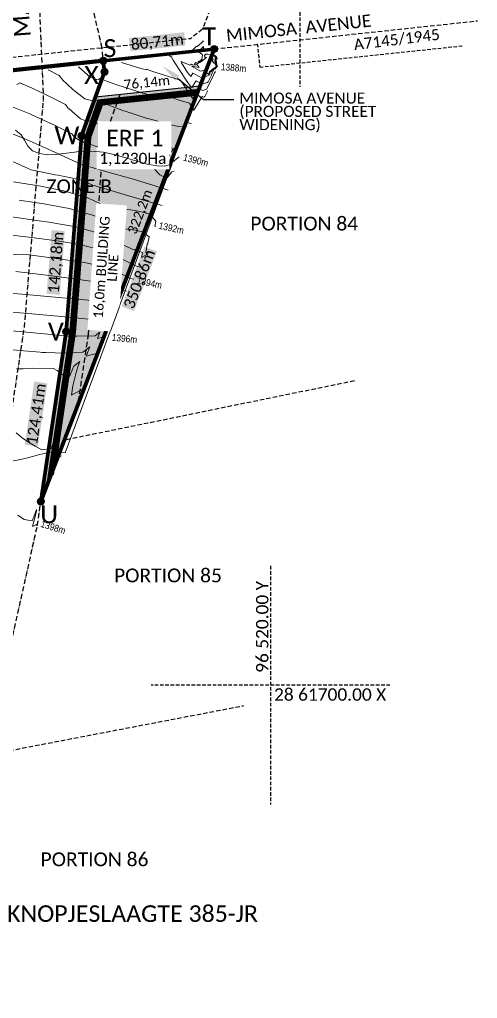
# Model space of a CAD drawing. Header units: metres. Extents: x 5688 to 19740, y -52 to 3406.
# Drawn here: x 9138 to 9469, y 2098 to 2807 of the extents above; entities that cross this region are included whole.
import ezdxf
from ezdxf import colors
from ezdxf.entities.mleader import LeaderData, LeaderLine
from ezdxf.enums import TextEntityAlignment as Align
from ezdxf.math import Vec2, Vec3

# ---------------------------------------------------------------- set-up
doc = ezdxf.new("R2010")
doc.units = ezdxf.units.M
for name, pattern in [('ACAD_ISO03W100', [30, 12, -18]), ('ACAD_ISO10W100', [18, 12, -3, 0, -3]), ('DASHED', [19.05, 12.7, -6.35]), ('DASHED0', [1, 0.5, -0.5]), ('HIDDEN', [9.525, 6.35, -3.175])]:
    doc.linetypes.add(name, pattern=pattern)
for name, color, linetype in [('AFSTANDE', 7, 'Continuous'), ('BUILDING LINE', 30, 'Continuous'), ('CENTRELINES', 7, 'Continuous'), ('Contours', 7, 'Continuous'), ('DORP', 7, 'Continuous'), ('DORPNAAM', 7, 'Continuous'), ('ERFNOMMER', 7, 'Continuous'), ('GEEN TOEGANG', 7, 'Continuous'), ('GEO', 140, 'Continuous'), ('LINES', 7, 'Continuous'), ('ONDERVERDELING', 7, 'Continuous'), ('OPPERVLAKTES', 7, 'Continuous'), ('PWV_RESERVES', 7, 'Continuous'), ('SERV', 7, 'Continuous'), ('SONERING', 7, 'Continuous'), ('STRAATNAAM', 7, 'Continuous'), ('STRAATNAME', 7, 'Continuous')]:
    doc.layers.add(name, color=color, linetype=linetype)
doc.layers.add('Sonering - Agricultural', color=7, linetype='Continuous', true_color=0x95591d)
doc.styles.add('CALIBRII', font='calibri.ttf')
doc.styles.add('MM-STANDARD', font='', dxfattribs={"height": 1})
doc.styles.add('Text_Style_1', font='calibri.ttf')
doc.styles.get('MM-STANDARD').set_extended_font_data('MM-STANDARD')
doc.dimstyles.new('$DIM_Caddie', dxfattribs={"dimtxt": 7, "dimasz": 1, "dimexe": 0, "dimexo": 0, "dimgap": 0, "dimtad": 0, "dimtoh": 1, "dimtxsty": 'Text_Style_1', "dimblk": 'OBLIQUE', "dimcen": 0, "dimse1": 1, "dimse2": 1, "dimsd1": 1, "dimsd2": 1, "dimclrd": 253, "dimclre": 253, "dimclrt": 256, "dimadec": 0, "dimazin": 0, "dimtfac": 1, "dimtmove": 0, "dimatfit": 3, "dimldrblk": 'OBLIQUE', "dimfxl": 0, "dimtfillclr": 2, "dimlwd": -3, "dimlwe": -1, "dimarcsym": 0})

# ---------------------------------------------------------------- blocks, each defined once
blk = doc.blocks.new('CONTOURS-CG')
at = {"layer": 'Contours', "color": 253, "lineweight": 9, "true_color": 0xa1a3a5}
for points, elevation in [([(33096.12, 1595.56), (33095.89, 1596.76), (33095.43, 1595.39), (33095.41, 1594.94), (33095.89, 1591.53), (33096.15, 1590.84), (33095.9, 1590.52), (33095.24, 1589.99), (33094.18, 1588.73), (33093.37, 1588.65), (33092.59, 1588), (33092.68, 1587.97), (33091.9, 1586.53), (33091.51, 1587.02), (33091.15, 1586.72), (33091.29, 1586.67), (33091.34, 1586.6), (33090.87, 1586.21), (33090.45, 1585.78), (33090.41, 1585.7), (33090.97, 1585), (33090.27, 1584.45), (33090.18, 1584.09), (33089.83, 1583.84), (33084.86, 1582.2), (33078.5, 1585.55), (33077.08, 1583.19), (33074.67, 1585.91), (33070.14, 1592.91), (33069.97, 1593.84), (33076.31, 1591.18), (33076.8, 1591.58), (33077.37, 1592.05), (33077.37, 1592.05), (33078.07, 1591.58), (33080.26, 1591.21), (33079.64, 1591.99), (33079.53, 1592.04), (33080.57, 1593.26), (33081.88, 1592.71), (33082.05, 1592.81), (33082.9, 1593.39), (33082.45, 1593.9), (33082.14, 1593.92), (33082.53, 1594.12), (33083.62, 1594.25), (33084.67, 1595.36), (33084.94, 1594.67), (33085.35, 1594.91), (33085.38, 1594.94), (33084.92, 1595.67), (33084.97, 1595.73), (33084.95, 1595.76), (33085.54, 1598.45), (33085.52, 1598.67), (33085.39, 1598.88), (33085.02, 1599.35), (33082.26, 1601.23), (33080.92, 1601.66), (33080.03, 1601.57), (33079.58, 1601.63), (33078.71, 1601.33), (33077.33, 1600.85), (33077.32, 1600.85), (33076.87, 1601.04), (33080.92, 1604.78), (33081.68, 1604.91), (33086.18, 1608.55), (33085.38, 1609.01)], 1387.5), ([(33086.15, 1604.7), (33086.15, 1604.7), (33085.82, 1601.26), (33084.41, 1601.77), (33084.21, 1601.94), (33083.3, 1602.01), (33086.15, 1604.7)], 1387.5), ([(33096.34, 1590.44), (33096.19, 1590.46), (33096.1, 1590.34), (33096.02, 1590.27), (33094.34, 1588.28), (33093.06, 1588.15), (33092.91, 1588.03), (33092.96, 1588.01), (33093.45, 1587.51), (33093.25, 1587.1), (33092.49, 1585.8), (33092.44, 1585.58), (33092.27, 1584.76), (33092.05, 1584.11), (33089.61, 1579.25), (33088.87, 1578.71), (33085.3, 1577.53), (33080.74, 1579.94), (33077.79, 1575.05), (33076.57, 1576.4), (33073.59, 1580.48), (33068.91, 1587.31), (33064.08, 1594.8), (33063.07, 1597.11), (33063.22, 1597.05), (33063.18, 1597.08), (33063.14, 1597.15), (33063.11, 1597.16), (33063.17, 1597.2), (33058.41, 1599.95), (33057.97, 1600.2)], 1388), ([(33087.13, 1597.78), (33087.2, 1597.17), (33087.39, 1596.84), (33088.33, 1596.9), (33087.01, 1595.89), (33086.17, 1595.27), (33084.91, 1594.26), (33084.69, 1594.05), (33084.09, 1593.69), (33083.45, 1593.26), (33081.83, 1592.22), (33081.41, 1592.4), (33081.08, 1592.01), (33081.11, 1591.99), (33083.03, 1589.59), (33077.45, 1590.54), (33083.46, 1587.2), (33084.42, 1586.86), (33085.16, 1587.11), (33086.03, 1587.4), (33086.03, 1587.4), (33089.73, 1584.69), (33089.97, 1584.88), (33089.84, 1585.04), (33090.53, 1586.38), (33090.8, 1586.66), (33090.75, 1586.68), (33091.85, 1587.58), (33092, 1587.39), (33092.31, 1587.96), (33092.27, 1587.97), (33093.67, 1589.14), (33094.02, 1589.17), (33094.47, 1589.71), (33095.7, 1590.7), (33095.7, 1590.71), (33095.83, 1590.87), (33095.15, 1592.7), (33094.9, 1594.48), (33094.98, 1595.87), (33095.48, 1597.39), (33094.92, 1597.93), (33092.07, 1599.28), (33091.74, 1599.3), (33091.13, 1599.04), (33089.29, 1599.33), (33087.95, 1599.34), (33087.46, 1598.85), (33086.67, 1598.55), (33087.13, 1597.78)], 1387), ([(33095.5, 1590.89), (33095.5, 1590.89), (33095.23, 1590.67), (33094.23, 1592.81), (33093.87, 1592.72), (33092.48, 1594.4), (33093.26, 1595.3), (33091.51, 1598.04), (33090.95, 1598.47), (33091.91, 1598.89), (33092.07, 1598.88), (33093.39, 1598.25), (33094.73, 1596.98), (33094.52, 1596.35), (33094.4, 1594.02), (33094.42, 1593.87), (33095.51, 1590.9), (33095.5, 1590.89)], 1386.5), ([(33077.38, 1548.77), (33077.37, 1548.77), (33074.48, 1549.73), (33074.46, 1549.74), (33074.32, 1549.81), (33073.62, 1546.44), (33068.07, 1546.85), (33062.73, 1548.15), (33057.4, 1549.52), (33052.08, 1550.93), (33046.76, 1552.38), (33043.94, 1553.15), (33029.4, 1557.87), (33028.28, 1558.29), (33010.67, 1565.06), (33007.22, 1566.3), (33006.67, 1565.95), (33005.99, 1565.51), (33005.99, 1565.51), (33000.31, 1566.96), (32995.9, 1570.26), (32991.66, 1573.79), (32987.54, 1577.5), (32984.4, 1580.43), (32981.63, 1583.92), (32981.63, 1583.92), (32973.73, 1587.8)], 1389.5), ([(33089.25, 1572.86), (33089.25, 1572.86), (33087.09, 1568.57), (33086.93, 1568.46), (33086.17, 1568.2), (33085.2, 1568.72), (33079.22, 1558.78), (33075.92, 1563.72), (33068.63, 1565.95), (33060.84, 1568.54), (33059.72, 1569.07), (33059.32, 1567.15), (33053.86, 1567.94), (33048.53, 1569.31), (33043.22, 1570.75), (33042.35, 1570.99), (33022.62, 1577.31), (33020.01, 1578.23), (33011.11, 1581.62), (33010.38, 1581.15), (33009.48, 1580.56), (33009.47, 1580.56), (33004.24, 1582.67), (32999.98, 1586.17), (32995.88, 1589.92), (32995.77, 1590.03), (32995.76, 1590.03)], 1389), ([(33026.86, 1593.33), (33040.76, 1588.82), (33045.03, 1587.86), (33045.13, 1588.34), (33047.21, 1587.34), (33049.46, 1586.59), (33069.31, 1580.54), (33069.45, 1580.48), (33078.51, 1566.91), (33082.97, 1574.33), (33085.73, 1572.87), (33087.9, 1573.58), (33088.35, 1573.91), (33093.61, 1584.37), (33093.63, 1584.45), (33093.65, 1584.54), (33093.79, 1585.21), (33094.05, 1585.65), (33094.26, 1585.96), (33094.86, 1586.6)], 1388.5), ([(33064.83, 1514.48), (33063.35, 1514), (33059.69, 1509.58), (33054.57, 1511.89), (33050.73, 1515.97), (33050.49, 1516.24), (33048.59, 1517.62), (33047.22, 1518.06), (33040.82, 1519.93), (33040.81, 1519.94), (33037.59, 1521.16), (33027.44, 1525.16), (33001.36, 1535.06), (32999.43, 1535.68), (32999.02, 1535.41), (32994.24, 1538.16), (32991.77, 1540.42), (32990.84, 1541.6), (32978.76, 1547.52), (32959.31, 1556.44), (32948.4, 1560.8)], 1390.5), ([(33068.45, 1524.81), (33068.45, 1524.81), (33062.75, 1520.25), (33059.74, 1518.91), (33058.95, 1518.66), (33058.59, 1518.22), (33057.14, 1519.27), (33059.83, 1524.07), (33060.4, 1524.45), (33064.52, 1530.98), (33061.05, 1531.81), (33045.53, 1535.32), (33038.79, 1537.5), (33036.99, 1538.18), (33025.92, 1542.43), (33003.33, 1550.99), (33002.5, 1550.46), (32997.23, 1552.5), (32992.95, 1555.98), (32988.84, 1559.71), (32988.08, 1560.42), (32986.24, 1562.76), (32986.23, 1562.76), (32972.17, 1569.9), (32962.22, 1574.53), (32953.27, 1578.45), (32951.05, 1577.27)], 1390), ([(33060.69, 1500.9), (33049.6, 1504.52), (33034.45, 1508.95), (33013.64, 1514.78), (32996.04, 1520.17), (32996.03, 1520.17), (32995.54, 1520.36), (32995.54, 1520.36), (32995.45, 1520.42), (32995.44, 1520.43), (32995.3, 1520.5), (32975.87, 1529.47), (32956.38, 1538.3), (32943.52, 1543.15)], 1391), ([(33051.38, 1474.88), (33051.38, 1474.88), (33050.84, 1474.59), (33051.58, 1478.3), (33047.33, 1483.33), (33042.05, 1484.85), (33036.64, 1485.97), (33031.15, 1486.8), (33025.6, 1487.42), (33020.01, 1487.92), (33018.78, 1488.02), (33015.15, 1489.1), (33002.98, 1495.01), (33002.97, 1495.01), (32985.15, 1500.38), (32966.96, 1503.93), (32948.64, 1506.9)], 1392), ([(33056.19, 1489.6), (33051.98, 1490.97), (33031.23, 1497.04), (33005.26, 1504.73), (32999.21, 1507.67), (32999.21, 1507.67), (32981.09, 1511.57), (32978.72, 1511.93), (32961.51, 1515.5), (32957.21, 1517.38), (32940.04, 1525.23), (32938.65, 1525.5), (32938.19, 1525.26), (32932.11, 1529.32), (32930.82, 1529.72), (32910.74, 1536.89), (32909.62, 1537.36), (32891.02, 1546.08), (32875.89, 1553.65), (32867.84, 1557.54), (32848.14, 1566.54), (32846.15, 1567.36), (32833.66, 1571.97)], 1391.5), ([(33040.56, 1445.06), (33040.55, 1445.06), (33037.58, 1445.7), (33014.26, 1457.02), (33014.26, 1457.02), (32996.25, 1461.48), (32981.89, 1463.75), (32961.68, 1466.63), (32941.42, 1468.93)], 1393.5), ([(33045.58, 1453.73), (33045.02, 1453.85), (33044.36, 1453.7), (33041.22, 1451.94), (33041.97, 1455.74), (33036.77, 1457.52), (33035.62, 1457.62), (33034.92, 1457.83), (33010.5, 1469.68), (33010.5, 1469.68), (32992.57, 1474.51), (32974.28, 1477.61), (32967.32, 1478.65), (32947.1, 1481.43)], 1393), ([(33046.34, 1455.81), (33046.34, 1455.81), (33045.74, 1454.56), (33045.58, 1454.53), (33044.8, 1455.5), (33044.45, 1455.31), (33045.43, 1461.59), (33045.86, 1462.41), (33046.78, 1467.02), (33042.12, 1470.67), (33036.72, 1471.79), (33031.18, 1472.47), (33027.2, 1472.82), (33025.03, 1473.46), (33006.74, 1482.34), (33006.74, 1482.34), (32988.87, 1487.47), (32970.63, 1490.81), (32952.74, 1493.56)], 1392.5), ([(33030.52, 1427.73), (33030.52, 1427.73), (33029.53, 1427.94), (33021.79, 1431.7), (33021.79, 1431.7), (33011.04, 1433.93), (32990.84, 1436.88), (32970.61, 1439.59), (32950.35, 1441.86)], 1394.5), ([(33035.54, 1436.4), (33035.53, 1436.4), (33033.55, 1436.82), (33018.02, 1444.36), (33018.02, 1444.36), (32999.91, 1448.32), (32996.47, 1448.84), (32976.26, 1451.77), (32956.03, 1454.33), (32938.59, 1454.03)], 1394), ([(33015.48, 1394.98), (33015.48, 1394.98), (33009.35, 1393.43), (33011.11, 1397.86), (33007.69, 1395.37), (32994.37, 1394.96), (32988.14, 1395.19), (32985.51, 1395.42), (32978.56, 1396.09), (32958.11, 1397.95), (32942.11, 1399.32)], 1396), ([(33020.49, 1407.01), (33020.49, 1407.01), (33017.41, 1406.23), (33018.29, 1408.45), (33016.58, 1407.21), (33006.78, 1407.12), (33003.04, 1407.45), (32998.02, 1407.95), (32983.4, 1409.3), (32959.2, 1411.49), (32941.23, 1413)], 1395.5), ([(33025.47, 1419.04), (33025.42, 1419.04), (33020.57, 1419.48), (33016.63, 1419.88), (33005.27, 1420.95), (32960.33, 1425.03), (32940.43, 1426.68)], 1395), ([(32983.43, 1308.35), (32983.43, 1308.35), (32976.53, 1304.78), (32977.52, 1311.71), (32979.05, 1315.91), (32979.14, 1316), (32980.14, 1320.11), (32982.1, 1328.61), (32982.55, 1330.72), (32979.42, 1323.57), (32978.12, 1319.85), (32978.11, 1319.73), (32975.91, 1313.92), (32975.65, 1313.67), (32969.08, 1312.78), (32964.24, 1315.39), (32959.56, 1318.34), (32955.02, 1321.57), (32950.57, 1324.99)], 1397.5), ([(33001.05, 1357.81), (33001.05, 1357.81), (32990.57, 1352.38), (32991.47, 1359.05), (32992.97, 1364.87), (32994.34, 1369.75), (32995.47, 1373.5), (32996.73, 1376.67), (32992.28, 1373.44), (32989.23, 1365.89), (32983.83, 1367.37), (32980.26, 1370.33), (32977.71, 1371.59), (32962.27, 1371.89), (32955.54, 1371.38), (32950.86, 1371.33)], 1397), ([(33010.47, 1382.94), (33010.47, 1382.94), (33001.28, 1380.63), (33003.92, 1387.26), (32998.8, 1383.54), (32985.48, 1382.74), (32972.15, 1383.16), (32969.5, 1383.26), (32967.99, 1383.4), (32956.09, 1384.52), (32942.99, 1385.64)], 1396.5), ([(32965.81, 1258.89), (32965.8, 1258.89), (32962.5, 1257.18), (32963.74, 1262.56), (32963.75, 1262.56), (32965.21, 1268.6), (32965.39, 1269.62), (32963.25, 1264.38), (32963.25, 1264.35), (32962.08, 1261.44), (32956.41, 1262.38), (32951.81, 1265.5)], 1398)]:
    blk.add_lwpolyline(points, dxfattribs=dict(at, elevation=elevation))
at = {"layer": 'Contours', "color": 253, "true_color": 0xa1a3a5, "style": 'MM-STANDARD', "width": 0.9}
for s, rotation, p in [('1388m', 355.3507, (33107.95, 1589.46, 1388.13)), ('1390m', 346.09292, (33080.57, 1522.46, 1389.29)), ('1392m', 347.80758, (33062.88, 1473.39, 1390.99)), ('1394m', 347.87792, (33047.05, 1433.65, 1392.95)), ('1396m', 354.5242, (33028.99, 1393.38, 1395)), ('1398m', 342.88463, (32977.4, 1256.76, 1398.46))]:
    blk.add_text(s, height=5, rotation=rotation, dxfattribs=at).set_placement(p, align=Align.MIDDLE)
blk = doc.blocks.new('*D153')
at = {"layer": 'Defpoints', "color": 0, "linetype": 'Continuous', "ltscale": 0.1, "transparency": 16777216}
for p in [(9278.69, 2785.2), (9153.26, 2457.53), (9162.28, 2454.08)]:
    blk.add_point(p, dxfattribs=at)
at = {"color": 251, "linetype": 'Continuous', "ltscale": 0.1, "true_color": 0x4e4f50, "transparency": 16777216, "insert": (9225.2, 2618.43), "char_height": 8, "attachment_point": 5, "rotation": 69.05254, "style": 'Text_Style_1', "bg_fill": 1, "box_fill_scale": 1.1, "bg_fill_color": 7, "bg_fill_true_color": 16777215, "bg_fill_transparency": 0}
blk.add_mtext('350,86m', dxfattribs=at)
blk = doc.blocks.new('_Oblique')
at = {"color": 0, "linetype": 'ByBlock', "lineweight": -2}
blk.add_line((-0.5, -0.5), (0.5, 0.5), dxfattribs=at)
blk = doc.blocks.new('*D154')
at = {"layer": 'Defpoints', "color": 0, "linetype": 'Continuous', "ltscale": 0.1, "transparency": 16777216}
for p in [(9159.72, 2582.35), (9171.6, 2580.58), (9153.26, 2457.53)]:
    blk.add_point(p, dxfattribs=at)
at = {"color": 251, "linetype": 'Continuous', "ltscale": 0.1, "true_color": 0x4e4f50, "transparency": 16777216, "insert": (9150.56, 2520.82), "char_height": 8, "attachment_point": 5, "rotation": 81.52344, "style": 'Text_Style_1', "bg_fill": 1, "box_fill_scale": 1.1, "bg_fill_color": 7, "bg_fill_true_color": 16777215, "bg_fill_transparency": 0}
blk.add_mtext('124,41m', dxfattribs=at)
blk = doc.blocks.new('*D155')
at = {"layer": 'Defpoints', "color": 0, "linetype": 'Continuous', "ltscale": 0.1, "transparency": 16777216}
for p in [(9171.97, 2723.21), (9182.71, 2722.38), (9171.68, 2580.63)]:
    blk.add_point(p, dxfattribs=at)
at = {"color": 251, "linetype": 'Continuous', "ltscale": 0.1, "true_color": 0x4e4f50, "transparency": 16777216, "insert": (9164.76, 2630.62), "char_height": 8, "attachment_point": 5, "rotation": 85.55127, "style": 'Text_Style_1', "bg_fill": 1, "box_fill_scale": 1.1, "bg_fill_color": 7, "bg_fill_true_color": 16777215, "bg_fill_transparency": 0}
blk.add_mtext('142,18m', dxfattribs=at)
blk = doc.blocks.new('GEOTECH')
at = {"layer": 'GEO', "linetype": 'Continuous', "lineweight": 15, "ltscale": 0.1}
blk.add_lwpolyline([(9134.89, 2726.41), (9138.86, 2723.17), (9141.48, 2719.2), (9143.8, 2714.93), (9147.08, 2711.44), (9152.13, 2709.45), (9158.16, 2708.68), (9164.12, 2708.8), (9169.89, 2709.46), (9175.65, 2710.35), (9181.31, 2711.08), (9186.92, 2711.32), (9192.73, 2711.07), (9198.38, 2710.42), (9204.11, 2709.37), (9209.62, 2707.96), (9215.52, 2706.26), (9221.9, 2704.35), (9225.93, 2703.12), (9231.46, 2701.64), (9237.32, 2700.63), (9242.97, 2700.42), (9248.16, 2702.02), (9170.72, 2492.81), (9162.6, 2493.48), (9156.57, 2492.52), (9150.64, 2491.12), (9144.7, 2489.5), (9138.55, 2488.05), (9132.2, 2486.79)], dxfattribs=at)
at = {"layer": 'GEO', "linetype": 'Continuous', "style": 'CALIBRII'}
blk.add_text('ZONE B', height=10, dxfattribs=at).set_placement((9180.95, 2685.83), align=Align.MIDDLE_CENTER)
blk = doc.blocks.new('*D217')
at = {"layer": 'Defpoints', "color": 0, "linetype": 'Continuous', "ltscale": 0.1, "transparency": 16777216}
for p in [(9277.77, 2793.93), (9278.69, 2785.2), (9198.43, 2776.74)]:
    blk.add_point(p, dxfattribs=at)
at = {"color": 251, "linetype": 'Continuous', "ltscale": 0.1, "true_color": 0x4e4f50, "transparency": 16777216, "insert": (9237.58, 2789.69), "char_height": 8, "attachment_point": 5, "rotation": 6.01234, "style": 'Text_Style_1', "bg_fill": 1, "box_fill_scale": 1.1, "bg_fill_color": 7, "bg_fill_true_color": 16777215, "bg_fill_transparency": 0}
blk.add_mtext('80,71m', dxfattribs=at)
blk = doc.blocks.new('*D218')
at = {"layer": 'Defpoints', "color": 0, "linetype": 'Continuous', "ltscale": 0.1, "transparency": 16777216}
for p in [(9267.83, 2764.34), (9268.45, 2758.44), (9192.73, 2750.46)]:
    blk.add_point(p, dxfattribs=at)
at = {"layer": 'AFSTANDE', "color": 251, "linetype": 'Continuous', "ltscale": 0.1, "true_color": 0x4e4f50, "transparency": 16777216, "insert": (9229.97, 2760.35), "char_height": 7, "attachment_point": 5, "rotation": 6.01569, "style": 'Text_Style_1'}
blk.add_mtext('76,14m', dxfattribs=at)
blk = doc.blocks.new('*D219')
at = {"layer": 'Defpoints', "color": 0, "linetype": 'Continuous', "ltscale": 0.1, "transparency": 16777216}
for p in [(9268.45, 2758.44), (9146.3, 2460.19), (9153.26, 2457.53)]:
    blk.add_point(p, dxfattribs=at)
at = {"layer": 'AFSTANDE', "color": 251, "linetype": 'Continuous', "ltscale": 0.1, "true_color": 0x4e4f50, "transparency": 16777216, "insert": (9225.54, 2667.19), "char_height": 7, "attachment_point": 5, "rotation": 69.05254, "style": 'Text_Style_1'}
blk.add_mtext('322,2m', dxfattribs=at)

msp = doc.modelspace()

# ---------------------------------------------------------------- hatches: boundary and pattern name
at = {"linetype": 'Continuous', "lineweight": 9, "true_color": 0xffffff}
h = msp.add_hatch(color=7, dxfattribs=at)
h.dxf.hatch_style = 1
edge = h.paths.add_edge_path()
edge.add_arc((9278.694, 2785.199), 2.611, 0, 180)
edge.add_arc((9278.694, 2785.199), 2.611, 180, 360)
h = msp.add_hatch(color=7, dxfattribs=at)
h.dxf.hatch_style = 1
edge = h.paths.add_edge_path()
edge.add_arc((9198.425, 2776.745), 2.611, 0, 180)
edge.add_arc((9198.425, 2776.745), 2.611, 180, 360)
h = msp.add_hatch(color=7, dxfattribs=at)
h.dxf.hatch_style = 1
edge = h.paths.add_edge_path()
edge.add_arc((9199.229, 2768.694), 2.611, 0, 180)
edge.add_arc((9199.229, 2768.694), 2.611, 180, 360)
h = msp.add_hatch(color=7, dxfattribs=at)
h.dxf.hatch_style = 1
edge = h.paths.add_edge_path()
edge.add_arc((9182.711, 2722.377), 2.611, 0, 180)
edge.add_arc((9182.711, 2722.377), 2.611, 180, 360)
h = msp.add_hatch(color=7, dxfattribs=at)
h.dxf.hatch_style = 1
edge = h.paths.add_edge_path()
edge.add_arc((9171.596, 2580.579), 2.611, 0, 180)
edge.add_arc((9171.596, 2580.579), 2.611, 180, 360)
h = msp.add_hatch(color=7, dxfattribs=at)
h.dxf.hatch_style = 1
edge = h.paths.add_edge_path()
edge.add_arc((9153.258, 2457.53), 2.611, 0, 180)
edge.add_arc((9153.258, 2457.53), 2.611, 180, 360)
at = {"layer": 'SONERING', "linetype": 'Continuous', "ltscale": 0.1, "true_color": 0xffffff}
h = msp.add_hatch(color=7, dxfattribs=at)
h.dxf.hatch_style = 1
h.paths.add_polyline_path([(9178.059, 2579.845), (9189.124, 2721.007), (9197.474, 2744.423), (9265.842, 2751.627), (9267.447, 2755.819), (9194.552, 2748.137), (9185.177, 2721.85), (9174.082, 2580.296), (9157.397, 2468.342), (9164.019, 2485.641)])
at = {"layer": 'Sonering - Agricultural', "linetype": 'Continuous', "lineweight": 35, "ltscale": 0.08}
h = msp.add_hatch(color=256, dxfattribs=at)
h.dxf.hatch_style = 1
h.paths.add_polyline_path([(9268.449, 2758.438), (9192.726, 2750.458), (9182.711, 2722.377), (9171.596, 2580.579), (9153.258, 2457.53)])

# ---------------------------------------------------------------- linework, layer by layer
at = {"color": 251, "linetype": 'DASHED0', "ltscale": 3, "true_color": 0x515152, "const_width": 3}
msp.add_lwpolyline([(9107.242, 2767.141), (9198.425, 2776.745)], dxfattribs=at)
at = {"color": 7, "linetype": 'Continuous', "lineweight": 9}
for centre in [(9278.694, 2785.199), (9198.425, 2776.745), (9199.229, 2768.694), (9182.711, 2722.377), (9171.596, 2580.579), (9153.258, 2457.53)]:
    msp.add_circle(centre, 2.611, dxfattribs=at)
at = {"layer": 'AFSTANDE', "color": 30, "linetype": 'DASHED', "ltscale": 0.2, "true_color": 0xf8991e}
for p, q in [((9340.521, 2910.903), (9340.521, 2738.103)), ((9319.449, 2410.903), (9319.449, 2238.103)), ((9405.849, 2324.503), (9233.049, 2324.503))]:
    msp.add_line(p, q, dxfattribs=at)
at = {"layer": 'BUILDING LINE', "linetype": 'DASHED', "lineweight": 30, "ltscale": 0.3}
msp.add_lwpolyline([(9210.376, 2752.318), (9198.496, 2719.006), (9187.504, 2578.772), (9179.747, 2526.727)], dxfattribs=at)
at = {"layer": 'CENTRELINES', "color": 251, "linetype": 'ACAD_ISO10W100', "ltscale": 0.3, "true_color": 0x636466, "flags": 128}
msp.add_lwpolyline([(9121.389, 3162.307), (9125.192, 3142.126), (9135.868, 3062.78), (9146.056, 2963.58), (9154.981, 2749.281), (9141.158, 2584.353), (9120.496, 2445.944), (9090.231, 2309.29), (9050.461, 2174.989), (8997.135, 2033.909), (8860.86, 1710.44), (8827.957, 1651.575), (8765.999, 1485.201), (8558.037, 991.86), (8518.188, 900.211), (8480.225, 787.693), (8455.144, 690.894), (8436.634, 592.555), (8424.683, 492.98), (8420.386, 425.866), (8419.951, 399.383)], dxfattribs=at)
at = {"layer": 'GEEN TOEGANG', "color": 18, "linetype": 'ACAD_ISO03W100', "lineweight": 30, "ltscale": 0.2, "true_color": 0x000000, "const_width": 4, "flags": 128}
msp.add_lwpolyline([(9266.644, 2753.723), (9196.013, 2746.28), (9187.151, 2721.429), (9176.07, 2580.07), (9160.708, 2476.992)], dxfattribs=at)
at = {"layer": 'LINES', "color": 251, "linetype": 'HIDDEN', "ltscale": 0.5, "true_color": 0x636466}
for p, q in [((9296.043, 2866.635), (9270.07, 2799.366)), ((9278.694, 2785.199), (9469.149, 2805.585)), ((8767.463, 2740.83), (9261.66, 2792.92)), ((9270.07, 2799.366), (9261.66, 2792.92)), ((9380.152, 2544.901), (9170.256, 2501.933)), ((9111.663, 2273.644), (9299.868, 2309.738))]:
    msp.add_line(p, q, dxfattribs=at)
at = {"layer": 'ONDERVERDELING', "linetype": 'Continuous', "ltscale": 0.08}
msp.add_line((9192.726, 2750.458), (9268.449, 2758.438), dxfattribs=at)
at = {"layer": 'PWV_RESERVES', "color": 251, "linetype": 'ACAD_ISO10W100', "ltscale": 0.3, "true_color": 0x636466}
msp.add_lwpolyline([(8582.205, 970.711), (8802.286, 1492.513), (8839.425, 1541.977), (8860.704, 1592.653), (8870.195, 1653.781), (9025.139, 2021.094), (9044.737, 2069.541), (9074.363, 2105.206), (9079.566, 2119.655), (9079.444, 2164.965), (9119.868, 2301.318), (9150.652, 2440.042), (9171.596, 2580.579), (9182.711, 2722.377), (9199.229, 2768.694), (9197.492, 2786.084), (9184.342, 2844.156), (9177.017, 2986.158), (9159.762, 3127.191), (9152.559, 3167.142)], dxfattribs=at)
at = {"layer": 'SERV', "color": 251, "linetype": 'DASHED', "ltscale": 0.2, "true_color": 0x636466}
for p, q in [((9309.868, 2788.944), (9311.656, 2772.038)), ((9311.656, 2772.038), (9458.834, 2787.591))]:
    msp.add_line(p, q, dxfattribs=at)

# ---------------------------------------------------------------- block references
at = {"layer": 'Contours', "color": 215, "linetype": 'Continuous', "true_color": 0xa953a0}
msp.add_blockref('CONTOURS-CG', (-23815.222, 1182.208), dxfattribs=at)

# ---------------------------------------------------------------- texts
at = {"layer": 'AFSTANDE', "color": 30, "linetype": 'Continuous', "true_color": 0xf8991e, "style": 'CALIBRII'}
msp.add_text('96 520.00 Y', height=9, rotation=90, dxfattribs=at).set_placement((9313.4, 2366.798), align=Align.MIDDLE_CENTER)
msp.add_text('28 61700.00 X', height=9, dxfattribs=at).set_placement((9362.555, 2317.84), align=Align.MIDDLE_CENTER)
at = {"layer": 'DORP', "linetype": 'Continuous', "style": 'CALIBRII'}
for s, p in [('T', (9275.105, 2794.322)), ('S', (9203.228, 2785.821)), ('X', (9189.833, 2766.418)), ('W', (9172.076, 2722.591)), ('V', (9164.091, 2580.501)), ('U', (9159.214, 2448.302))]:
    msp.add_text(s, height=13, rotation=360, dxfattribs=at).set_placement(p, align=Align.MIDDLE_CENTER)
at = {"layer": 'DORPNAAM', "color": 251, "linetype": 'Continuous', "true_color": 0x636466, "style": 'CALIBRII'}
msp.add_text('KNOPJESLAAGTE 385-JR', height=12, dxfattribs=at).set_placement((9219.564, 2159.207), align=Align.MIDDLE_CENTER)
at = {"layer": 'ERFNOMMER', "color": 251, "linetype": 'Continuous', "true_color": 0x636466, "style": 'CALIBRII'}
for s, p in [('PORTION 84', (9343.833, 2658.796)), ('PORTION 85', (9245.224, 2404.054)), ('PORTION 86', (9192.057, 2198.514))]:
    msp.add_text(s, height=10, dxfattribs=at).set_placement(p, align=Align.MIDDLE_CENTER)
at = {"layer": 'SERV', "color": 251, "linetype": 'Continuous', "true_color": 0x636466, "style": 'CALIBRII'}
msp.add_text('A7145/1945', height=8, rotation=7, dxfattribs=at).set_placement((9410.787, 2792.146), align=Align.MIDDLE_CENTER)
at = {"layer": 'STRAATNAAM', "color": 251, "linetype": 'Continuous', "true_color": 0x636466, "style": 'CALIBRII'}
msp.add_text('MIMOSA  AVENUE', height=9, rotation=6, dxfattribs=at).set_placement((9339.795, 2800.402), align=Align.MIDDLE_CENTER)

# ---------------------------------------------------------------- dimensions: what is measured, and where the dimension line sits
at = {"color": 1, "linetype": 'Continuous', "ltscale": 0.1}
for base, p1, p2, angle, override, picture, middle in [((9277.775, 2793.926), (9198.425, 2776.745), (9278.694, 2785.199), 6.012344, {"dimtxt": 8, "dimpost": '<>m', "dimtfill": 2, "dimtfillclr": 7}, '*D217', (9237.577, 2789.693)), ((9171.965, 2723.213), (9171.683, 2580.629), (9182.711, 2722.377), 85.551273, {"dimtxt": 8, "dimdsep": 44, "dimpost": '<>m', "dimclrt": 251, "dimtfill": 2, "dimtfillclr": 7}, '*D155', (9164.762, 2630.625))]:
    dim = msp.add_linear_dim(base=base, p1=p1, p2=p2, angle=angle, dimstyle='$DIM_Caddie', override=override, dxfattribs=at)
    dim.commit()
    dim.dimension.update_dxf_attribs({"geometry": picture, "text_midpoint": middle, "dimtype": 161})
dim = msp.add_aligned_dim(p1=(9153.258, 2457.53), p2=(9171.596, 2580.579), distance=12.003, dimstyle='$DIM_Caddie', override={"dimtxt": 8, "dimdsep": 44, "dimpost": '<>m', "dimclrt": 251, "dimtfill": 2, "dimtfillclr": 7}, dxfattribs=at)
dim.commit()
dim.dimension.update_dxf_attribs({"geometry": '*D154', "text_midpoint": (9150.555, 2520.824)})

# ---------------------------------------------------------------- next in the draw order: texts
at = {"layer": 'ERFNOMMER', "linetype": 'Continuous', "insert": (9221.192, 2720.723, 2806), "char_height": 12, "width": 41.04923, "attachment_point": 5, "style": 'CALIBRII', "bg_fill": 2}
msp.add_mtext('ERF 1', dxfattribs=at)
at = {"layer": 'STRAATNAME', "color": 251, "linetype": 'Continuous', "true_color": 0x636466, "insert": (9146.162, 2793.382), "char_height": 12, "width": 132.66462, "attachment_point": 7, "rotation": 94.249838, "style": 'Text_Style_1', "bg_fill": 3, "box_fill_scale": 1, "bg_fill_color": 256, "bg_fill_transparency": 0}
msp.add_mtext('\\pi0.85385;MAIN ROAD M26', dxfattribs=at)

# ---------------------------------------------------------------- next in the draw order: linework, layer by layer
at = {"linetype": 'Continuous', "lineweight": 100, "ltscale": 0.1}
msp.add_lwpolyline([(9198.425, 2776.745), (9199.229, 2768.694), (9182.711, 2722.377), (9171.596, 2580.579), (9153.258, 2457.53), (9278.694, 2785.199), (9198.425, 2776.745)], dxfattribs=at)

# ---------------------------------------------------------------- next in the draw order: texts
at = {"layer": 'BUILDING LINE', "color": 0, "linetype": 'Continuous', "insert": (9201.182, 2626.901, 1414.5), "char_height": 7, "width": 84.82462, "attachment_point": 5, "rotation": 86, "line_spacing_factor": 0.7, "style": 'CALIBRII', "bg_fill": 2}
msp.add_mtext('16,0m BUILDING LINE', dxfattribs=at)

# ---------------------------------------------------------------- next in the draw order: leaders
at = {"linetype": 'Continuous', "ltscale": 0.08}
ml = msp.add_multileader_mtext('Standard', dxfattribs=at)
ml.set_content('{\\fCalibri|b0|i0|c0|p34;MIMOSA AVENUE (PROPOSED STREET WIDENING)}', color=256)
ml.set_leader_properties()
ml.build(insert=Vec2(0, 0))
ml.multileader.update_dxf_attribs({"text_right_attachment_type": 6, "arrow_head_size": 14})
ctx = ml.context
ctx.base_point, ctx.char_height, ctx.arrow_head_size, ctx.landing_gap_size, ctx.plane_origin = Vec3(9292.896, 2748.586), 8, 14, 4, Vec3(9242.028, 2765.108)
ctx.right_attachment = 6
notes = []
notes.append((ctx, [(0, (1, 1, 0), (9270.99, 2748.586), (1, 0), 21.906, [(0, [(9241.289, 2772.93)], 0, [])])]))
ctx.mtext.insert, ctx.mtext.width, ctx.mtext.line_spacing_factor, ctx.mtext.flow_direction = Vec3(9296.896, 2753.648), 125.16923, 0.72, 5
ctx.mtext.has_bg_fill, ctx.mtext.bg_color, ctx.mtext.bg_scale_factor, ctx.mtext.bg_transparency, ctx.mtext.use_window_bg_color = 1, -1027028792, 1.5, 0, 1
for ctx, leaders in notes:
    for number, flags, end, landing, length, lines in leaders:
        leader = LeaderData()
        leader.index, (leader.has_last_leader_line, leader.has_dogleg_vector, leader.attachment_direction) = number, flags
        leader.last_leader_point, leader.dogleg_vector, leader.dogleg_length = Vec3(end), Vec3(landing), length
        for number, points, colour, breaks in lines:
            line = LeaderLine()
            line.index, line.vertices, line.color, line.breaks = number, Vec3.list(points), colors.encode_raw_color(colour), breaks
            leader.lines.append(line)
        ctx.leaders.append(leader)

# ---------------------------------------------------------------- next in the draw order: dimensions: what is measured, and where the dimension line sits
at = {"color": 1, "linetype": 'Continuous', "ltscale": 0.1}
dim = msp.add_linear_dim(base=(9162.283, 2454.075), p1=(9278.694, 2785.199), p2=(9153.258, 2457.53), angle=249.052545, dimstyle='$DIM_Caddie', override={"dimtxt": 8, "dimdsep": 44, "dimpost": '<>m', "dimclrt": 251, "dimtfill": 2, "dimtfillclr": 7}, dxfattribs=at)
dim.commit()
dim.dimension.update_dxf_attribs({"geometry": '*D153', "text_midpoint": (9225.201, 2618.434), "dimtype": 161})
at = {"layer": 'AFSTANDE', "color": 5, "linetype": 'Continuous', "ltscale": 0.1}
dim = msp.add_aligned_dim(p1=(9192.726, 2750.458), p2=(9268.449, 2758.438), distance=5.934, dimstyle='$DIM_Caddie', override={"dimdsep": 44, "dimpost": '<>m'}, dxfattribs=at)
dim.commit()
dim.dimension.update_dxf_attribs({"geometry": '*D218', "text_midpoint": (9229.966, 2760.349)})

# ---------------------------------------------------------------- next in the draw order: texts
at = {"layer": 'OPPERVLAKTES', "linetype": 'Continuous', "insert": (9219.802, 2705.248, 22.5), "char_height": 8, "width": 44.56, "attachment_point": 5, "style": 'CALIBRII', "bg_fill": 2}
msp.add_mtext('1,1230Ha', dxfattribs=at)

# ---------------------------------------------------------------- next in the draw order: linework, layer by layer
at = {"layer": 'GEEN TOEGANG', "linetype": 'Continuous', "lineweight": 30, "ltscale": 0.08}
for points in [[(9267.447, 2755.819), (9194.552, 2748.137), (9185.177, 2721.85), (9174.082, 2580.296), (9157.397, 2468.342)], [(9265.842, 2751.627), (9197.474, 2744.423), (9189.124, 2721.007), (9178.059, 2579.845), (9164.019, 2485.641)]]:
    msp.add_lwpolyline(points, dxfattribs=at)

# ---------------------------------------------------------------- next in the draw order: block references
at = {"color": 5, "linetype": 'Continuous'}
msp.add_blockref('GEOTECH', (0, 0), dxfattribs=at)

# ---------------------------------------------------------------- next in the draw order: dimensions: what is measured, and where the dimension line sits
at = {"layer": 'AFSTANDE', "color": 5, "linetype": 'Continuous', "ltscale": 0.1}
dim = msp.add_linear_dim(base=(9146.298, 2460.195), p1=(9268.449, 2758.438), p2=(9153.258, 2457.53), angle=249.052545, dimstyle='$DIM_Caddie', override={"dimdsep": 44, "dimpost": '<>m'}, dxfattribs=at)
dim.commit()
dim.dimension.update_dxf_attribs({"geometry": '*D219', "text_midpoint": (9225.538, 2667.188), "dimtype": 161})

doc.saveas('drawing.dxf')
